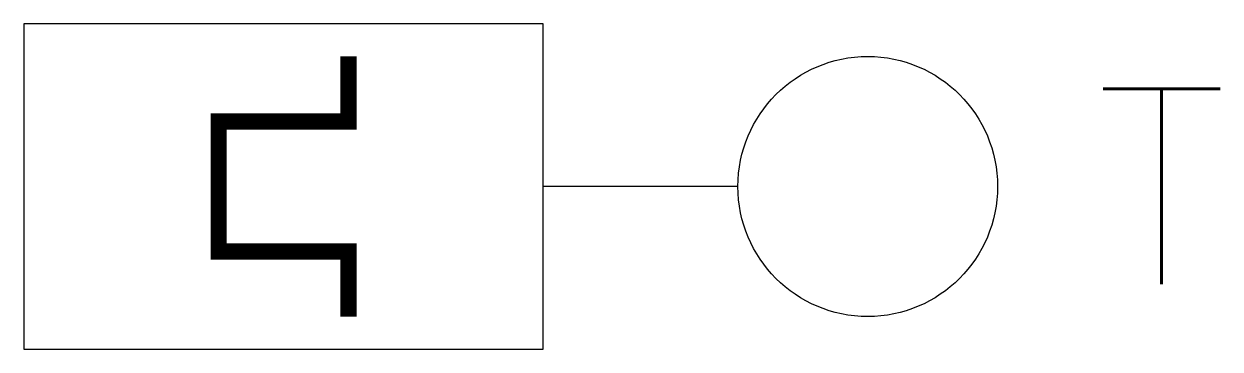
# Model space of a CAD drawing. Extents: x 162 to 180.4, y 717 to 722.
import ezdxf

# ---------------------------------------------------------------- set-up
doc = ezdxf.new("R2010")
doc.units = 0
doc.header["$LTSCALE"] = 0.25
doc.layers.get('0').update_dxf_attribs({"linetype": 'CONTINUOUS'})
doc.styles.get("Standard").update_dxf_attribs({"font": 'simplex'})

msp = doc.modelspace()

# ---------------------------------------------------------------- linework, layer by layer
at = {"color": 0}
for p, q in [((162, 722), (162, 717)), ((170, 722), (162, 722)), ((170, 717), (170, 722)), ((173, 719.5), (170, 719.5)), ((162, 717), (170, 717))]:
    msp.add_line(p, q, dxfattribs=at)
at = {"color": 0, "const_width": 0.25}
msp.add_lwpolyline([(167, 721.5), (167, 720.5), (165, 720.5), (165, 718.5), (167, 718.5), (167, 717.5)], dxfattribs=at)
at = {"color": 0}
msp.add_circle((175, 719.5), 2, dxfattribs=at)

# ---------------------------------------------------------------- texts
msp.add_attdef('T', (178.5, 718), '', height=3, dxfattribs=at)

doc.saveas('drawing.dxf')
